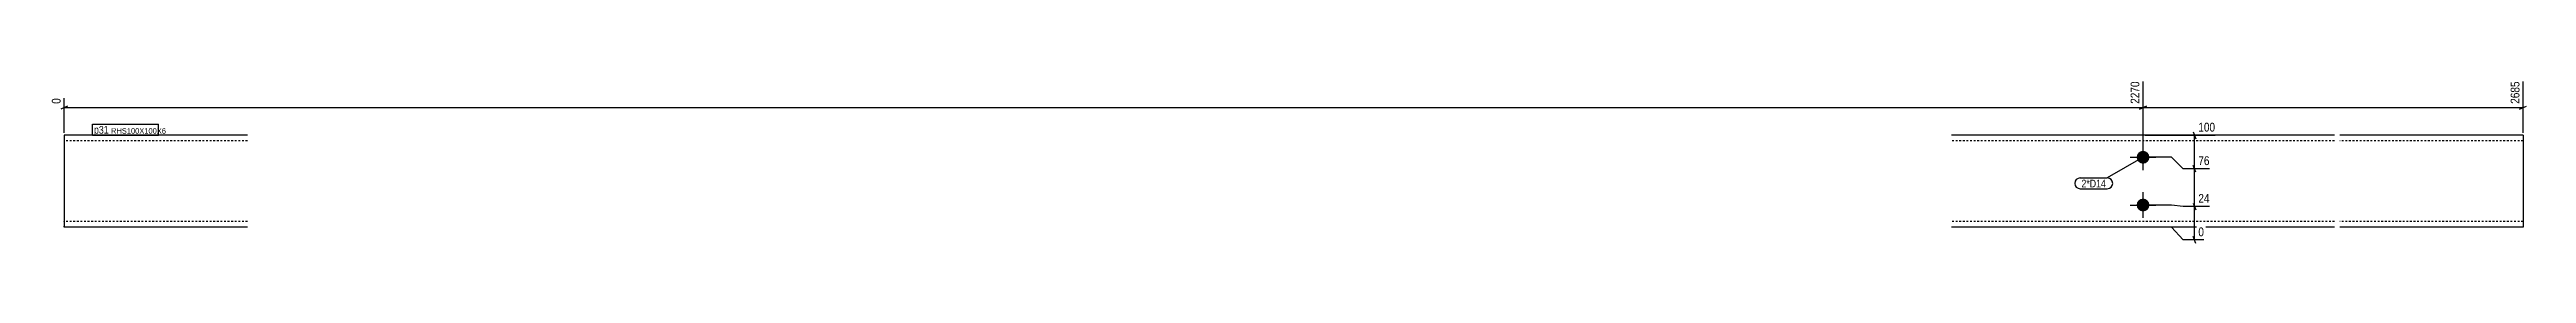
# Model space of a CAD drawing. Header units: millimetres. Extents: x 8 to 11271, y 8 to 186.
# Drawn here: x 8566 to 11271, y 8 to 186 of the extents above.
import ezdxf

# ---------------------------------------------------------------- set-up
doc = ezdxf.new("R2010")
doc.units = ezdxf.units.MM
doc.linetypes.add('DXK_LINE_DOT2', pattern=[3.9198, 1.9599, -1.9599])
for name, color, linetype in [('MÅLSÆTNING', 7, 'Continuous'), ('STÅL', 7, 'Continuous'), ('TEKST', 7, 'Continuous')]:
    doc.layers.add(name, color=color, linetype=linetype)
doc.styles.add('Arial Narrow', font='ARIALN.TTF', dxfattribs={"height": 0.2})

msp = doc.modelspace()

# ---------------------------------------------------------------- hatches: boundary and pattern name
at = {"layer": 'STÅL', "linetype": 'Continuous'}
for points in [[(10852.3, 108.3, -1), (10852.3, 94.3, -1)], [(10852.3, 56.3, -1), (10852.3, 42.3, -1)]]:
    msp.add_hatch(color=3, dxfattribs=at).paths.add_polyline_path(points)

# ---------------------------------------------------------------- linework, layer by layer
at = {"layer": 'MÅLSÆTNING', "color": 7, "linetype": 'Continuous'}
for p, q in [((8582.3, 127.8), (8582.3, 165.6)), ((10852.3, 103.8), (10852.3, 183.9)), ((10852.3, 103.8), (10852.3, 183.9)), ((11267.3, 127.8), (11267.3, 183.9)), ((8586, 156.8), (8578.5, 153.8)), ((8582.3, 155.3), (10852.3, 155.3)), ((10856, 156.8), (10848.5, 153.8)), ((10848.5, 153.8), (10856, 156.8)), ((10852.3, 155.3), (11267.3, 155.3)), ((11263.5, 153.8), (11271, 156.8)), ((10854.8, 125.3), (10931, 125.3)), ((10907, 129), (10910, 121.5)), ((10908.5, 88.8), (10908.5, 125.3)), ((10883.5, 101.3), (10854.8, 101.3)), ((10883.5, 101.3), (10854.8, 101.3)), ((10896, 88.8), (10883.5, 101.3)), ((10896, 88.8), (10883.5, 101.3)), ((10924.9, 88.8), (10896, 88.8)), ((10924.9, 88.8), (10896, 88.8)), ((10910, 85), (10907, 92.5)), ((10910, 85), (10907, 92.5)), ((10908.5, 47.8), (10908.5, 88.8)), ((10883.5, 49.3), (10854.8, 49.3)), ((10883.5, 49.3), (10854.8, 49.3)), ((10896, 47.8), (10883.5, 49.3)), ((10896, 47.8), (10883.5, 49.3)), ((10924.9, 47.8), (10896, 47.8)), ((10924.9, 47.8), (10896, 47.8)), ((10907, 51.5), (10910, 44)), ((10907, 51.5), (10910, 44)), ((10908.5, 11.3), (10908.5, 47.8)), ((10883.5, 25.3), (10854.8, 25.3)), ((10896, 11.3), (10883.5, 25.3)), ((10918.8, 11.3), (10896, 11.3)), ((10910, 7.5), (10907, 15))]:
    msp.add_line(p, q, dxfattribs=at)
at = {"layer": 'STÅL', "color": 2, "linetype": 'Continuous'}
for p, q in [((8782.3, 125.3), (8582.3, 125.3)), ((8582.3, 125.3), (8582.3, 26.2)), ((11061.3, 125.3), (10643.3, 125.3)), ((11267.3, 125.3), (11067.3, 125.3)), ((11267.3, 125.3), (11267.3, 25.3)), ((8582.3, 25.3), (8582.3, 26.2)), ((8782.3, 25.3), (8582.3, 25.3)), ((11061.3, 25.3), (10643.3, 25.3)), ((11267.3, 25.3), (11067.3, 25.3))]:
    msp.add_line(p, q, dxfattribs=at)
at = {"layer": 'STÅL', "color": 7, "linetype": 'DXK_LINE_DOT2'}
for p, q in [((8782.3, 119.3), (8582.3, 119.3)), ((11061.3, 119.3), (10643.3, 119.3)), ((11267.3, 119.3), (11067.3, 119.3)), ((8582.3, 31.3), (8582.3, 31.7)), ((8782.3, 31.3), (8582.3, 31.3)), ((11061.3, 31.3), (10643.3, 31.3)), ((11267.3, 31.3), (11067.3, 31.3)), ((11267.3, 31.3), (11267.3, 31.7))]:
    msp.add_line(p, q, dxfattribs=at)
at = {"layer": 'STÅL', "color": 3, "linetype": 'Continuous'}
for p, q in [((10852.3, 87.3), (10852.3, 115.3)), ((10838.3, 101.3), (10866.3, 101.3)), ((10852.3, 35.3), (10852.3, 63.3)), ((10838.3, 49.3), (10866.3, 49.3))]:
    msp.add_line(p, q, dxfattribs=at)

# ---------------------------------------------------------------- wipeouts: each hides what was drawn before it
at = {"color": 0}
msp.add_wipeout([(10811.8, 68.5), (10811.8, 77.3), (10785.1, 77.3), (10785.1, 68.5)], dxfattribs=at).dxf.layer = 'TEKST'

# ---------------------------------------------------------------- next in the draw order: wipeouts: each hides what was drawn before it
at = {"color": 0, "linetype": 'Continuous'}
for points in [[(8580.3, 167.6), (8566.3, 167.6), (8566.3, 157.5), (8580.3, 157.5)], [(10850.3, 185.9), (10836.3, 185.9), (10836.3, 157.5), (10850.3, 157.5)], [(11265.3, 185.9), (11251.3, 185.9), (11251.3, 157.5), (11265.3, 157.5)], [(10933, 127.3), (10933, 141.3), (10910.7, 141.3), (10910.7, 127.3)], [(10926.9, 90.8), (10926.9, 104.8), (10910.7, 104.8), (10910.7, 90.8)], [(10926.9, 49.8), (10926.9, 63.8), (10910.7, 63.8), (10910.7, 49.8)], [(10920.8, 13.3), (10920.8, 27.3), (10910.7, 27.3), (10910.7, 13.3)]]:
    msp.add_wipeout(points, dxfattribs=at).dxf.layer = 'MÅLSÆTNING'
at = {"color": 0}
for points in [[(8630.7, 127), (8630.7, 135.8), (8614.8, 135.8), (8614.8, 127)], [(10811.8, 68.5), (10811.8, 77.3), (10785.1, 77.3), (10785.1, 68.5)]]:
    msp.add_wipeout(points, dxfattribs=at).dxf.layer = 'TEKST'

# ---------------------------------------------------------------- next in the draw order: linework, layer by layer
at = {"layer": 'TEKST', "color": 7, "linetype": 'Continuous'}
for p, q in [((10852.3, 101.3), (10813.3, 78.8)), ((10783.6, 78.8), (10813.3, 78.8)), ((10783.6, 67), (10813.3, 67))]:
    msp.add_line(p, q, dxfattribs=at)
for centre, start, end in [((10783.6, 72.9), 90, 270), ((10813.3, 72.9), 270, 90)]:
    msp.add_arc(centre, 5.87, start, end, dxfattribs=at)

# ---------------------------------------------------------------- next in the draw order: texts
at = {"layer": 'MÅLSÆTNING', "color": 3, "linetype": 'Continuous', "style": 'Arial Narrow'}
for s, p in [('0', (8578.3, 159.5)), ('2270', (10848.3, 159.5)), ('2685', (11263.3, 159.5))]:
    msp.add_text(s, height=9.54, rotation=90.0002, dxfattribs=at).set_placement(p)
for s, p in [('100', (10912.7, 129.3)), ('76', (10912.7, 92.8)), ('24', (10912.7, 51.8)), ('0', (10912.7, 15.3))]:
    msp.add_text(s, height=9.54, dxfattribs=at).set_placement(p)
at = {"layer": 'TEKST', "color": 3, "style": 'Arial Narrow'}
msp.add_text('2*D14', height=8.35, dxfattribs=at).set_placement((10785.1, 68.5))

# ---------------------------------------------------------------- next in the draw order: wipeouts: each hides what was drawn before it
at = {"color": 0}
msp.add_wipeout([(8630.7, 127), (8630.7, 135.8), (8614.8, 135.8), (8614.8, 127)], dxfattribs=at).dxf.layer = 'TEKST'

# ---------------------------------------------------------------- next in the draw order: linework, layer by layer
at = {"layer": 'TEKST', "color": 7, "linetype": 'Continuous'}
msp.add_line((8613.3, 125.5), (8613.3, 137.3), dxfattribs=at)

# ---------------------------------------------------------------- next in the draw order: wipeouts: each hides what was drawn before it
at = {"color": 0}
msp.add_wipeout([(8683.6, 127), (8683.6, 133.3), (8633.4, 133.3), (8633.4, 127)], dxfattribs=at).dxf.layer = 'TEKST'

# ---------------------------------------------------------------- next in the draw order: wipeouts: each hides what was drawn before it
msp.add_wipeout([(8683.6, 127), (8683.6, 133.3), (8633.4, 133.3), (8633.4, 127)], dxfattribs=at).dxf.layer = 'TEKST'

# ---------------------------------------------------------------- next in the draw order: linework, layer by layer
at = {"layer": 'TEKST', "color": 7, "linetype": 'Continuous'}
for p, q in [((8613.3, 137.3), (8685.1, 137.3)), ((8685.1, 125.5), (8685.1, 137.3)), ((8613.3, 125.5), (8685.1, 125.5))]:
    msp.add_line(p, q, dxfattribs=at)

# ---------------------------------------------------------------- next in the draw order: texts
at = {"layer": 'TEKST', "color": 3, "style": 'Arial Narrow'}
for s, height, p in [('p31', 8.35, (8614.8, 127)), ('RHS100X100X6', 5.965, (8633.4, 127))]:
    msp.add_text(s, height=height, dxfattribs=at).set_placement(p)

doc.saveas('drawing.dxf')
